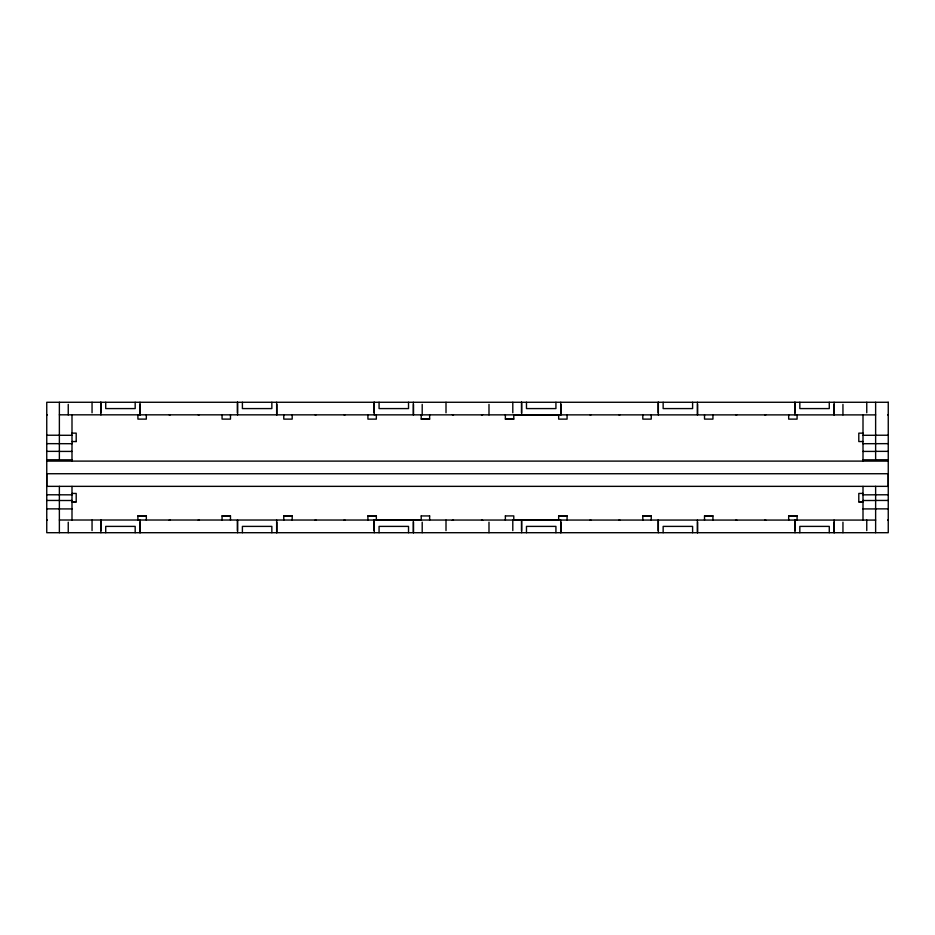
<?xml version="1.0" encoding="UTF-8"?>
<svg xmlns="http://www.w3.org/2000/svg" width="935" height="935" viewBox="0 0 935 935"><rect width="100%" height="100%" fill="white"/><g stroke="black" fill="none" stroke-linecap="round" stroke-linejoin="round"><path stroke-width="1.4" d="M46.75 414.895L47.358 414.895M59.372 414.824L875.628 414.895M887.642 414.895L888.25 414.895M421.217 419.067L429.632 419.067M505.367 419.067L513.783 419.067M71.995 433.15L76.203 433.127L76.203 441.565M863.005 433.15L858.797 433.15L858.797 441.565L863.005 441.542M46.75 435.231L59.372 435.231M875.628 435.231L888.25 435.231M59.372 435.289L71.995 435.289M863.005 435.289L875.628 435.289M71.995 441.565L76.203 441.542M46.75 443.646L71.995 443.704M863.005 443.704L888.25 443.646M46.75 451.36L59.372 451.36M875.628 451.36L888.25 451.36M59.372 451.418L71.995 451.418M863.005 451.418L875.628 451.418M46.75 459.775L59.372 459.775M875.628 459.775L888.25 459.775M71.995 459.833L59.372 459.833L59.372 402.272M863.005 459.833L875.628 459.833L875.628 402.272M46.75 461.107L888.25 461.107M71.995 493.458L76.203 493.435L76.203 501.873L71.995 501.873L76.203 501.85M863.005 493.435L858.797 493.435L858.797 501.873L863.005 501.873L858.797 501.85M46.75 494.767L71.995 494.837M863.005 494.837L888.25 494.767M46.75 500.447L59.372 500.447M875.628 500.447L888.25 500.447M59.372 500.505L71.995 500.505M863.005 500.505L875.628 500.505M46.75 508.862L59.372 508.862M875.628 508.862L888.25 508.862M59.372 508.921L71.995 508.921M863.005 508.921L875.628 508.921M137.912 520.105L137.912 515.875L146.327 515.875L146.327 520.105M222.062 520.105L222.062 515.875L230.477 515.875L230.477 520.105M283.772 520.105L283.772 515.875L292.188 515.875L292.188 520.105M367.923 520.105L367.923 515.875L376.337 515.875L376.337 520.105L421.217 520.14L421.217 515.898M505.367 515.933L513.783 515.898L513.783 520.14L558.663 520.105L558.663 515.875L567.077 515.875L567.077 520.105M642.812 520.105L642.812 515.875L651.228 515.875L651.228 520.105M704.522 520.105L704.522 515.875L712.938 515.875L712.938 520.105M788.672 520.105L788.672 515.875L797.087 515.875L797.087 520.105M137.912 515.898L146.327 515.898M222.062 515.898L230.477 515.898M283.772 515.898L292.188 515.898M367.923 515.898L376.337 515.898M421.217 515.933L429.632 515.933M558.663 515.898L567.077 515.898M642.812 515.898L651.228 515.898M704.522 515.898L712.938 515.898M788.672 515.898L797.087 515.898M46.75 520.082L47.358 520.082M59.372 520.012L875.628 520.082M887.642 520.082L888.25 520.082M875.628 486.352L875.628 532.705M866.757 402.272L866.757 412.791M866.757 520.082L866.757 530.601M863.005 414.824L863.005 461.177M863.005 486.399L863.005 520.105M842.949 404.376L842.949 414.895M842.949 522.186L842.949 532.705M834.254 404.376L834.254 414.895M834.254 522.186L834.254 532.705M834.078 402.272L834.078 414.895M834.078 520.082L834.078 532.705M829.275 402.272L829.275 408.583L799.822 408.583L799.822 402.272M829.275 532.705L829.275 526.393L799.822 526.393L799.822 532.705M797.087 414.895L797.087 419.125L788.672 419.125L788.672 414.895M795.019 402.272L795.019 414.895M795.019 520.082L795.019 532.705M794.844 402.272L794.844 412.791M794.844 520.082L794.844 530.601M712.938 414.895L712.938 419.125L704.522 419.102L704.522 414.895M697.58 404.376L697.58 414.895M697.58 522.186L697.58 532.705M697.405 402.272L697.405 414.895M697.405 520.082L697.405 532.705M692.601 402.272L692.601 408.583L663.149 408.583L663.149 402.272M692.601 532.705L692.601 526.393L663.149 526.393L663.149 532.705M658.345 402.272L658.345 414.895M658.345 520.082L658.345 532.705M658.17 402.272L658.17 412.791M658.17 520.082L658.17 530.601M651.228 414.895L651.228 419.125L642.812 419.125L642.812 414.895M567.077 414.895L567.077 419.125L558.663 419.125L558.663 414.895L513.783 414.895L513.783 419.102L505.367 419.102L505.367 414.859M560.907 404.376L560.907 414.895M560.907 522.186L560.907 532.705M560.731 402.272L560.731 414.895M560.731 520.082L560.731 532.705M555.928 402.272L555.928 408.583L526.475 408.583L526.475 402.272M555.928 532.705L555.928 526.393L526.475 526.393L526.475 532.705M521.672 402.272L521.672 414.895M521.672 520.082L521.672 532.705M521.496 402.272L521.496 412.791M521.496 520.082L521.496 530.601M512.801 402.272L512.801 412.791M512.801 520.082L512.801 530.601M505.367 515.898L505.367 520.14M488.993 404.376L488.993 414.895M488.993 522.186L488.993 532.705M446.007 402.272L446.007 412.791M446.007 520.082L446.007 530.601M429.632 414.859L429.632 419.102L421.217 419.102L421.217 414.859M429.632 515.898L429.632 520.14M422.199 404.376L422.199 414.895M422.199 522.186L422.199 532.705M413.504 404.376L413.504 414.895M413.504 522.186L413.504 532.705M413.328 402.272L413.328 414.895M413.328 520.082L413.328 532.705M408.525 402.272L408.525 408.583L379.072 408.583L379.072 402.272M408.525 532.705L408.525 526.393L379.072 526.393L379.072 532.705M376.337 414.895L376.337 419.125L367.923 419.125L367.923 414.895M374.269 402.272L374.269 414.895M374.269 520.082L374.269 532.705M374.093 402.272L374.093 412.791M374.093 520.082L374.093 530.601M292.188 414.895L292.188 419.125L283.772 419.125L283.772 414.895M276.83 404.376L276.83 414.895M276.83 522.186L276.83 532.705M276.655 402.272L276.655 414.895M276.655 520.082L276.655 532.705M271.851 402.272L271.851 408.583L242.399 408.583L242.399 402.272M271.851 532.705L271.851 526.393L242.399 526.393L242.399 532.705M237.595 402.272L237.595 414.895M237.595 520.082L237.595 532.705M237.42 402.272L237.42 412.791M237.42 520.082L237.42 530.601M230.477 414.895L230.477 419.125L222.062 419.102L222.062 414.895M146.327 414.895L146.327 419.125L137.912 419.102L137.912 414.895M140.156 404.376L140.156 414.895M140.156 522.186L140.156 532.705M139.981 402.272L139.981 414.895M139.981 520.082L139.981 532.705M135.178 402.272L135.178 408.583L105.725 408.583L105.725 402.272M135.178 532.705L135.178 526.393L105.725 526.393L105.725 532.705M100.922 402.272L100.922 414.895M100.922 520.082L100.922 532.705M100.746 402.272L100.746 412.791M100.746 520.082L100.746 530.601M92.051 402.272L92.051 412.791M92.051 520.082L92.051 530.601M71.995 414.824L71.995 461.177M71.995 486.399L71.995 520.105M68.243 404.376L68.243 414.895M68.243 522.186L68.243 532.705M59.372 486.352L59.372 532.705M198.22 520.105A3.156 3.156 0 0 1 199.377 520.327M169.013 520.327A3.156 3.156 0 0 1 170.17 520.105M344.08 520.105A3.156 3.156 0 0 1 345.237 520.327M314.873 520.327A3.156 3.156 0 0 1 316.03 520.105M199.377 414.696A3.156 3.156 0 0 1 198.22 414.918M170.17 414.918A3.156 3.156 0 0 1 169.013 414.696M345.237 414.696A3.156 3.156 0 0 1 344.08 414.918M316.03 414.918A3.156 3.156 0 0 1 314.873 414.696M618.97 520.105A3.156 3.156 0 0 1 620.127 520.327M589.763 520.327A3.156 3.156 0 0 1 590.92 520.105M764.83 520.105A3.156 3.156 0 0 1 765.987 520.327M735.623 520.327A3.156 3.156 0 0 1 736.78 520.105M620.127 414.696A3.156 3.156 0 0 1 618.97 414.918M590.92 414.918A3.156 3.156 0 0 1 589.763 414.696M765.987 414.696A3.156 3.156 0 0 1 764.83 414.918M736.78 414.918A3.156 3.156 0 0 1 735.623 414.696M481.525 520.14A3.156 3.156 0 0 1 482.682 520.363M452.318 520.363A3.156 3.156 0 0 1 453.475 520.14M482.682 414.673A3.156 3.156 0 0 1 481.525 414.895M453.475 414.895A3.156 3.156 0 0 1 452.318 414.673M46.75 473.729L46.75 486.352L888.25 486.352L888.25 473.729L46.75 473.729M888.25 402.272L46.75 402.272L46.75 532.705L888.25 532.705L888.25 402.272"/></g></svg>
